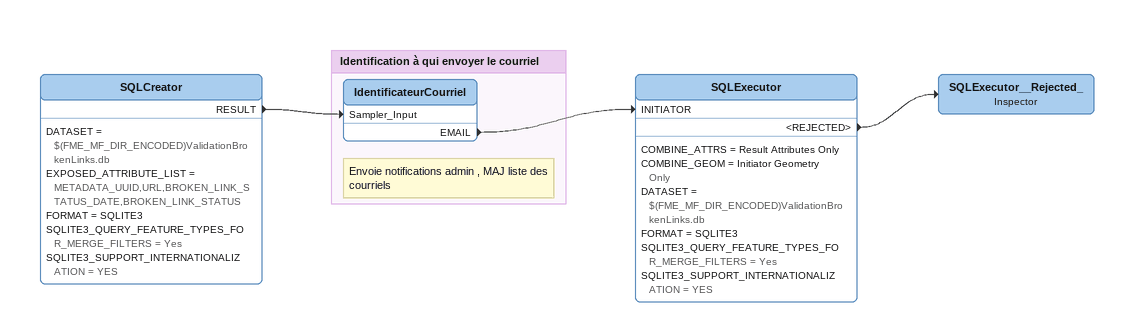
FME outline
SQLCreator
    DATASET = $(FME_MF_DIR_ENCODED)ValidationBrokenLinks.db
    EXPOSED_ATTRIBUTE_LIST = METADATA_UUID,URL,BROKEN_LINK_STATUS_DATE,BROKEN_LINK_STATUS
    FORMAT = SQLITE3
    SQLITE3_QUERY_FEATURE_TYPES_FOR_MERGE_FILTERS = Yes
    SQLITE3_SUPPORT_INTERNATIONALIZATION = YES
    RESULT -> IdentificateurCourriel [Sampler_Input]
SQLExecutor
    COMBINE_ATTRS = Result Attributes Only
    COMBINE_GEOM = Initiator Geometry Only
    DATASET = $(FME_MF_DIR_ENCODED)ValidationBrokenLinks.db
    FORMAT = SQLITE3
    SQLITE3_QUERY_FEATURE_TYPES_FOR_MERGE_FILTERS = Yes
    SQLITE3_SUPPORT_INTERNATIONALIZATION = YES
    <REJECTED> -> SQLExecutor__Rejected_
SQLExecutor__Rejected_: Inspector

Bookmark: Identification à qui envoyer le courriel
Note: Envoie notifications admin , MAJ liste des courriels
IdentificateurCourriel
    EMAIL -> SQLExecutor [INITIATOR]
